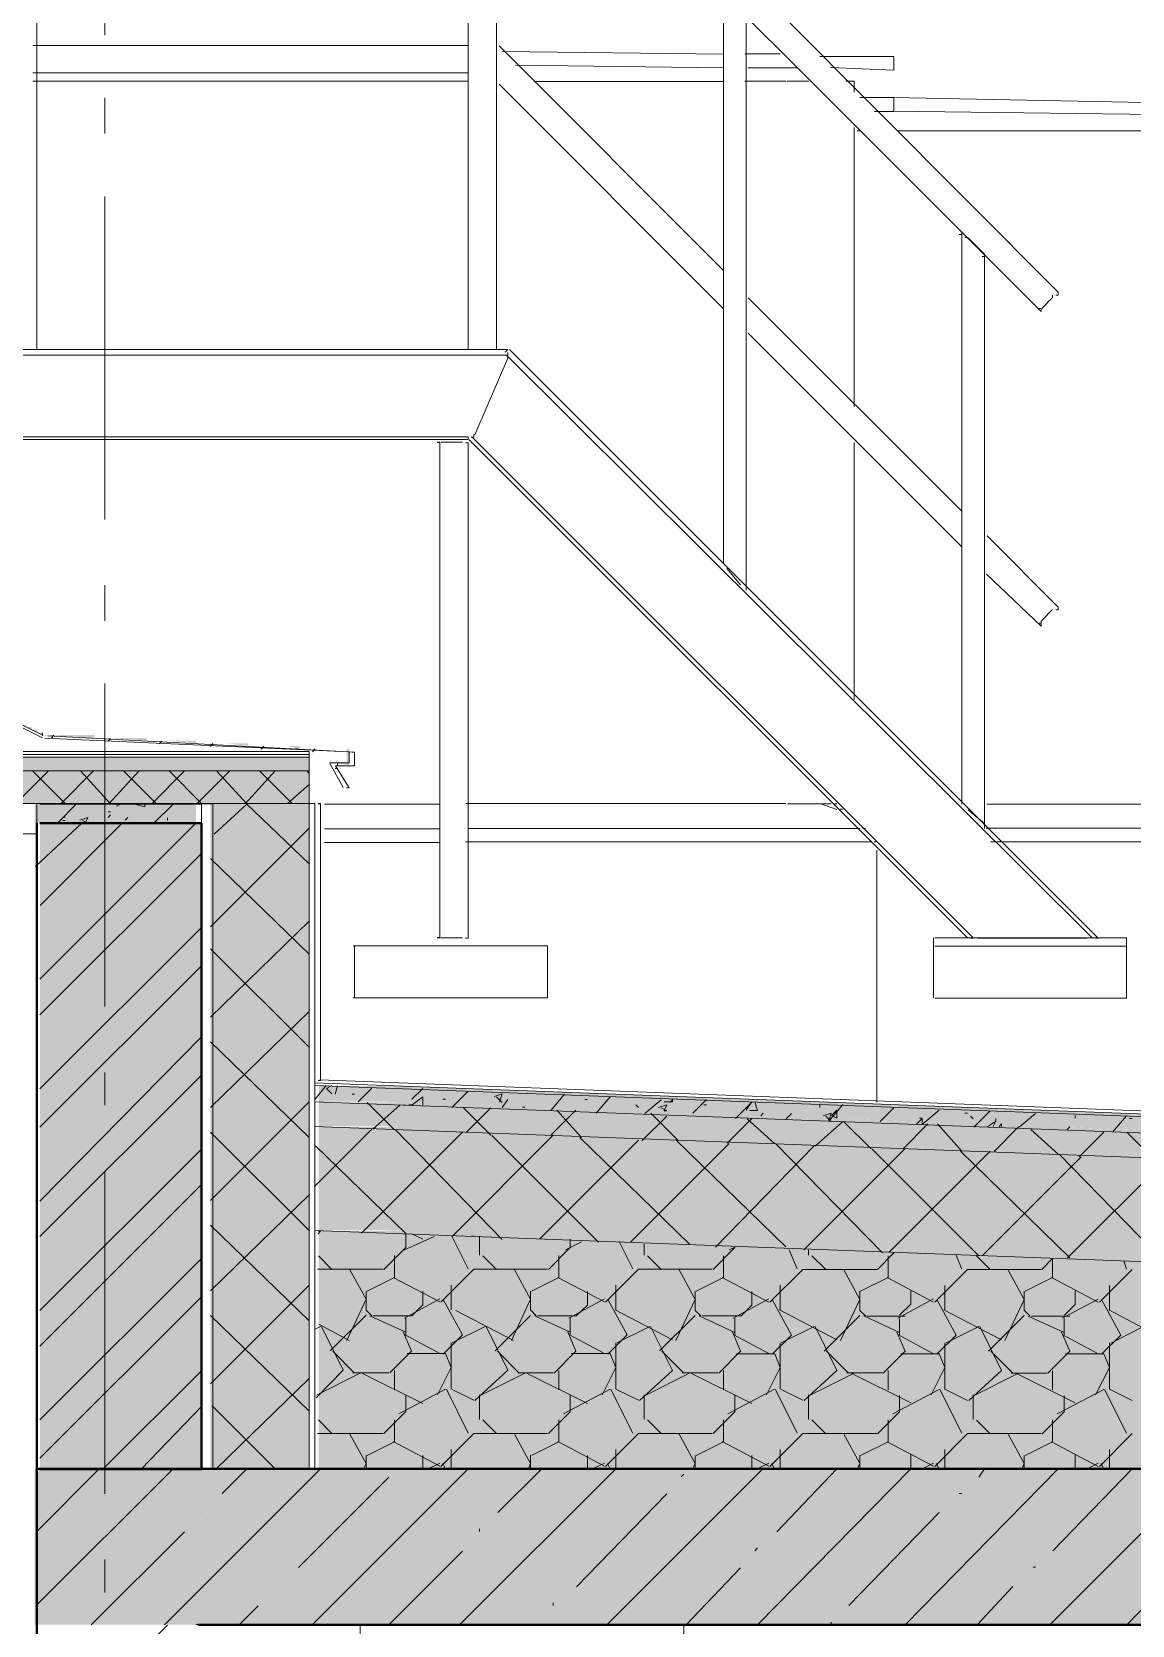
# Model space of a CAD drawing. Header units: millimetres. Extents: x -135211 to 49383, y -8033 to 228499.
# Drawn here: x -26356 to -24655, y 60933 to 63397 of the extents above; entities that cross this region are included whole.
import ezdxf

# ---------------------------------------------------------------- set-up
doc = ezdxf.new("R2010")
doc.units = ezdxf.units.MM
doc.layers.add('PDF _Геометрия', color=7, linetype='Continuous', true_color=0x1d1d1d)
doc.layers.add('PDF _Сплошная заливка', color=7, linetype='Continuous', true_color=0xffffff)

msp = doc.modelspace()

# ---------------------------------------------------------------- hatches: boundary and pattern name
at = {"layer": 'PDF _Сплошная заливка', "transparency": 33554559}
h = msp.add_hatch(color=256, dxfattribs=at)
h.paths.add_polyline_path([(-26242.2, 62305.4), (-26178.7, 62301.2), (-26178.7, 62305.4)])
h.paths.add_polyline_path([(-26805.2, 62292.7), (-26784, 62288.5), (-26784, 62292.7)])
h.paths.add_polyline_path([(-26724.8, 62297), (-26690.9, 62292.7), (-26690.9, 62297)])
h.paths.add_polyline_path([(-26860.2, 62258.9), (-26856, 62254.6), (-26856, 62258.9)])
h.paths.add_polyline_path([(-26648.6, 62301.2), (-26597.8, 62297), (-26597.8, 62301.2)])
h.paths.add_polyline_path([(-26877.1, 62233.5), (-26872.9, 62229.2), (-26872.9, 62233.5)])
h.paths.add_polyline_path([(-26568.1, 62305.4), (-26504.6, 62301.2), (-26504.6, 62305.4)])
h.paths.add_polyline_path([(-26868.7, 62237.7), (-26864.4, 62246.2), (-26868.7, 62246.2)])
h.paths.add_polyline_path([(-26872.9, 62237.7), (-26868.7, 62233.5), (-26868.7, 62237.7)])
h.paths.add_polyline_path([(-26487.7, 62309.7), (-26411.5, 62305.4), (-26411.5, 62309.7)])
h.paths.add_polyline_path([(-26864.4, 62250.4), (-26860.2, 62246.2), (-26860.2, 62250.4)])
h.paths.add_polyline_path([(-26411.5, 62313.9), (-26398.8, 62309.7), (-26398.8, 62313.9)])
h.paths.add_polyline_path([(-25869.7, 62288.5), (-25869.7, 62267.3), (-25895.1, 62267.3), (-25865.4, 62263.1), (-25865.4, 62288.5)])
h.paths.add_polyline_path([(-26398.8, 62318.1), (-26390.3, 62313.9), (-26390.3, 62318.1)])
h.paths.add_polyline_path([(-25962.8, 62292.7), (-25941.6, 62288.5), (-25941.6, 62292.7)])
h.paths.add_polyline_path([(-26390.3, 62322.4), (-26381.9, 62318.1), (-26381.9, 62322.4)])
h.paths.add_polyline_path([(-26055.9, 62297), (-26022.1, 62292.7), (-26022.1, 62297)])
h.paths.add_polyline_path([(-26851.8, 62267.3), (-26877.4, 62267.3), (-26877.4, 62264.1)])
h.paths.add_polyline_path([(-26149.1, 62301.2), (-26102.5, 62297), (-26102.5, 62301.2)])
h.paths.add_polyline_path([(-26364.9, 62322.4), (-26356.5, 62318.1), (-26356.5, 62322.4)])
h.paths.add_polyline_path([(-26339.5, 62309.7), (-26259.1, 62305.4), (-26259.1, 62309.7)])
h.paths.add_polyline_path([(-26348, 62313.9), (-26339.5, 62309.7), (-26339.5, 62313.9)])
h.paths.add_polyline_path([(-26356.5, 62318.1), (-26348, 62313.9), (-26348, 62318.1)])
h.paths.add_polyline_path([(-26364.9, 62322.4), (-26364.9, 62325.5), (-26377.6, 62325.5)])
h = msp.add_hatch(color=256, dxfattribs=at)
h.paths.add_polyline_path([(-26398.8, 62174.2), (-26398.8, 62202.7), (-26640.2, 62202.7), (-26640.2, 62174.2)])
h.paths.add_polyline_path([(-26102.5, 62174.2), (-26102.5, 62202.7), (-26352.2, 62202.7), (-26352.2, 62174.2)])
h = msp.add_hatch(color=256, dxfattribs=at)
h.paths.add_polyline_path([(-25691.9, 61763.6), (-25780.5, 61766.9), (-25912.9, 61766.9), (-25912.9, 61742.4), (-25806.2, 61742.4), (-25691.9, 61738.2), (-25581.8, 61734), (-25353.2, 61725.5), (-25243.2, 61721.3), (-25014.6, 61712.8), (-24904.5, 61708.6), (-24676, 61700.1), (-24565.9, 61695.9), (-24451.6, 61691.6), (-24341.5, 61687.4), (-24227.2, 61683.2), (-24117.2, 61679), (-24002.9, 61674.7), (-23892.8, 61670.5), (-23892.8, 61695.9), (-24002.9, 61700.1), (-24117.2, 61704.3), (-24227.2, 61708.6), (-24455.8, 61717), (-24565.9, 61721.3), (-24680.2, 61725.5), (-24790.2, 61729.7), (-25018.8, 61738.2), (-25128.9, 61742.4), (-25243.2, 61746.7), (-25353.2, 61750.9), (-25581.8, 61759.4)])
h.paths.add_polyline_path([(-263.8, 61742.4), (-263.8, 61766.9), (-569.8, 61766.9), (-763.3, 61763.6), (-1017.3, 61759.4), (-1267.1, 61755.1), (-1521.1, 61750.9), (-2020.6, 61742.4), (-2274.5, 61738.2), (-2524.3, 61734), (-2778.3, 61729.7), (-3028, 61725.5), (-3282, 61721.3), (-3781.5, 61712.8), (-4035.5, 61708.6), (-4285.3, 61704.3), (-4539.2, 61700.1), (-5038.7, 61691.6), (-5292.7, 61687.4), (-5542.5, 61683.2), (-5796.5, 61679), (-6046.2, 61674.7), (-6300.2, 61670.5), (-22601.7, 61666.3), (-22601.7, 61640.9), (-6300.2, 61645.1), (-6046.2, 61649.3), (-5796.5, 61653.6), (-5542.5, 61657.8), (-5292.7, 61662), (-5038.7, 61666.3), (-4539.2, 61674.7), (-4285.3, 61679), (-4035.5, 61683.2), (-3781.5, 61687.4), (-3282, 61695.9), (-3028, 61700.1), (-2778.3, 61704.3), (-2524.3, 61708.6), (-2274.5, 61712.8), (-2020.6, 61717), (-1521.1, 61725.5), (-1267.1, 61729.7), (-1017.3, 61734), (-763.3, 61738.2), (-513.6, 61742.4)])
h = msp.add_hatch(color=256, dxfattribs=at)
h.paths.add_polyline_path([(-25691.9, 61738.2), (-25779.1, 61741.4), (-25912.9, 61741.4), (-25912.9, 61704.3), (-25806.2, 61704.3), (-25691.9, 61700.1), (-25581.8, 61695.9), (-25353.2, 61687.4), (-25243.2, 61683.2), (-25014.6, 61674.7), (-24904.5, 61670.5), (-24676, 61662), (-24565.9, 61657.8), (-24451.6, 61653.6), (-24341.5, 61649.3), (-24227.2, 61645.1), (-24117.2, 61640.9), (-24002.9, 61636.6), (-23892.8, 61632.4), (-23892.8, 61670.5), (-24002.9, 61674.7), (-24117.2, 61679), (-24227.2, 61683.2), (-24455.8, 61691.6), (-24565.9, 61695.9), (-24680.2, 61700.1), (-24790.2, 61704.3), (-25018.8, 61712.8), (-25128.9, 61717), (-25243.2, 61721.3), (-25353.2, 61725.5), (-25581.8, 61734)])
h.paths.add_polyline_path([(-263.8, 61704.3), (-263.8, 61741.4), (-572.7, 61741.4), (-763.3, 61738.2), (-1017.3, 61734), (-1267.1, 61729.7), (-1521.1, 61725.5), (-2020.6, 61717), (-2274.5, 61712.8), (-2524.3, 61708.6), (-2778.3, 61704.3), (-3028, 61700.1), (-3282, 61695.9), (-3781.5, 61687.4), (-4035.5, 61683.2), (-4285.3, 61679), (-4539.2, 61674.7), (-5038.7, 61666.3), (-5292.7, 61662), (-5542.5, 61657.8), (-5796.5, 61653.6), (-6046.2, 61649.3), (-6300.2, 61645.1), (-22601.7, 61640.9), (-22601.7, 61602.8), (-6300.2, 61607), (-6046.2, 61611.2), (-5796.5, 61615.5), (-5542.5, 61619.7), (-5292.7, 61623.9), (-5038.7, 61628.2), (-4539.2, 61636.6), (-4285.3, 61640.9), (-4035.5, 61645.1), (-3781.5, 61649.3), (-3282, 61657.8), (-3028, 61662), (-2778.3, 61666.3), (-2524.3, 61670.5), (-2274.5, 61674.7), (-2020.6, 61679), (-1521.1, 61687.4), (-1267.1, 61691.6), (-1017.3, 61695.9), (-763.3, 61700.1), (-513.6, 61704.3)])
h = msp.add_hatch(color=256, dxfattribs=at)
h.paths.add_polyline_path([(-25691.9, 61700.1), (-25779.3, 61703.4), (-25912.9, 61703.4), (-25912.9, 61543.5), (-25806.2, 61543.5), (-25691.9, 61539.3), (-25581.8, 61535), (-25353.2, 61526.6), (-25243.2, 61522.3), (-25014.6, 61513.9), (-24904.5, 61509.6), (-24676, 61501.2), (-24565.9, 61496.9), (-24451.6, 61492.7), (-24341.5, 61488.5), (-24227.2, 61484.2), (-24117.2, 61480), (-24002.9, 61475.8), (-23892.8, 61471.5), (-23892.8, 61632.4), (-24002.9, 61636.6), (-24117.2, 61640.9), (-24227.2, 61645.1), (-24455.8, 61653.6), (-24565.9, 61657.8), (-24680.2, 61662), (-24790.2, 61666.3), (-25018.8, 61674.7), (-25128.9, 61679), (-25243.2, 61683.2), (-25353.2, 61687.4), (-25581.8, 61695.9)])
h.paths.add_polyline_path([(-263.8, 61543.5), (-263.8, 61703.4), (-572.3, 61703.4), (-763.3, 61700.1), (-1017.3, 61695.9), (-1267.1, 61691.6), (-1521.1, 61687.4), (-2020.6, 61679), (-2274.5, 61674.7), (-2524.3, 61670.5), (-2778.3, 61666.3), (-3028, 61662), (-3282, 61657.8), (-3781.5, 61649.3), (-4035.5, 61645.1), (-4285.3, 61640.9), (-4539.2, 61636.6), (-5038.7, 61628.2), (-5292.7, 61623.9), (-5542.5, 61619.7), (-5796.5, 61615.5), (-6046.2, 61611.2), (-6300.2, 61607), (-22601.7, 61602.8), (-22601.7, 61441.9), (-6300.2, 61446.1), (-6046.2, 61450.4), (-5796.5, 61454.6), (-5542.5, 61458.8), (-5292.7, 61463.1), (-5038.7, 61467.3), (-4539.2, 61475.8), (-4285.3, 61480), (-4035.5, 61484.2), (-3781.5, 61488.5), (-3282, 61496.9), (-3028, 61501.2), (-2778.3, 61505.4), (-2524.3, 61509.6), (-2274.5, 61513.9), (-2020.6, 61518.1), (-1521.1, 61526.6), (-1267.1, 61530.8), (-1017.3, 61535), (-763.3, 61539.3), (-513.6, 61543.5)])
h = msp.add_hatch(color=256, dxfattribs=at)
h.paths.add_polyline_path([(-25691.9, 61539.3), (-25779.5, 61542.5), (-25912.9, 61542.5), (-25912.9, 61175.2), (-23892.8, 61175.2), (-23892.8, 61471.5), (-24002.9, 61475.8), (-24117.2, 61480), (-24227.2, 61484.2), (-24455.8, 61492.7), (-24565.9, 61496.9), (-24680.2, 61501.2), (-24790.2, 61505.4), (-25018.8, 61513.9), (-25128.9, 61518.1), (-25243.2, 61522.3), (-25353.2, 61526.6), (-25581.8, 61535)])
h.paths.add_polyline_path([(-263.8, 61175.2), (-263.8, 61542.5), (-571.9, 61542.5), (-763.3, 61539.3), (-1017.3, 61535), (-1267.1, 61530.8), (-1521.1, 61526.6), (-2020.6, 61518.1), (-2274.5, 61513.9), (-2524.3, 61509.6), (-2778.3, 61505.4), (-3028, 61501.2), (-3282, 61496.9), (-3781.5, 61488.5), (-4035.5, 61484.2), (-4285.3, 61480), (-4539.2, 61475.8), (-5038.7, 61467.3), (-5292.7, 61463.1), (-5542.5, 61458.8), (-5796.5, 61454.6), (-6046.2, 61450.4), (-6300.2, 61446.1), (-22601.7, 61441.9), (-22601.7, 61175.2)])
h = msp.add_hatch(color=256, dxfattribs=at)
h.paths.add_polyline_path([(-89594.3, 60933.9), (-89594.3, 61174.9), (-103546, 61174.9), (-103546, 60933.9)])
h.paths.add_polyline_path([(146.8, 60933.9), (146.8, 61174.9), (-22999.7, 61174.9), (-22999.7, 60933.9)])
h.paths.add_polyline_path([(-23351, 60933.9), (-23351, 61174.9), (-26352.2, 61174.9), (-26352.2, 60933.9)])
h.paths.add_polyline_path([(-26398.8, 60933.9), (-26398.8, 61174.9), (-44097.3, 61174.9), (-44097.3, 60933.9)])
h.paths.add_polyline_path([(-45350.3, 60933.9), (-45350.3, 61174.9), (-51128.4, 61174.9), (-51128.4, 60933.9)])
h.paths.add_polyline_path([(-77398.8, 60933.9), (-77398.8, 61174.9), (-79396.8, 61174.9), (-79396.8, 60933.9)])
h.paths.add_polyline_path([(-82897.6, 60933.9), (-82897.6, 61174.9), (-86097.8, 61174.9), (-86097.8, 60933.9)])

# ---------------------------------------------------------------- linework, layer by layer
at = {"layer": 'PDF _Геометрия', "color": 7, "lineweight": 9}
for points in [[(-26243.3, 63392.5), (-26243.3, 63896.3)], [(-24773.3, 62990.2), (-24769.3, 62990.2), (-24769.3, 62994.5), (-25616.2, 63845.3)], [(-26348.6, 62905.6), (-26348.6, 63803.1), (-26352.5, 63803.1)], [(-25681.8, 63803.8), (-25681.8, 62906.4)], [(-25637.9, 62906.1), (-25637.9, 63803.6), (-25641.9, 63803.6)], [(-25633.6, 63803.1), (-24795.6, 62964.9), (-24795.6, 62969.2)], [(-25287, 63456), (-25287, 62575.5)], [(-25251.9, 62533.6), (-25251.9, 63418.3), (-25255.8, 63422.5)], [(-26354.7, 63333.9), (-25681.8, 63333.9), (-25681.8, 63338.1), (-25681.8, 63342.3), (-25681.8, 63367.7), (-25681.8, 63372), (-25681.8, 63376.2), (-26354.7, 63376.2)], [(-26348.6, 63333.2), (-26348.6, 63337.4), (-26348.6, 63341.6), (-26348.6, 63367), (-26348.6, 63371.2), (-26348.6, 63375.5)], [(-26348.6, 63375.5), (-26348.6, 63375.5)], [(-26348.6, 63371.2), (-26348.6, 63371.2)], [(-26348.6, 63371.2), (-26348.6, 63371.2)], [(-26348.6, 63367), (-26348.6, 63367)], [(-25681.8, 63376.2), (-25681.8, 63376.2)], [(-25681.8, 63372), (-25681.8, 63372)], [(-25681.8, 63372), (-25681.8, 63372)], [(-25681.8, 63367.7), (-25681.8, 63367.7)], [(-25637.9, 63376), (-25637.9, 63371.8), (-25637.9, 63367.6), (-25637.9, 63363.4), (-25637.9, 63329.5), (-25637.9, 63325.2), (-25637.9, 63321), (-25637.9, 63316.8)], [(-25637.9, 63376), (-25637.9, 63376)], [(-25637.9, 63371.8), (-25637.9, 63371.8)], [(-25637.9, 63371.8), (-25637.9, 63371.8)], [(-25637.9, 63363.4), (-25637.9, 63363.4)], [(-25633.9, 63316.3), (-25287, 62969.2), (-25287, 62973.4), (-25287, 62977.6), (-25287, 62981.9), (-25287, 63015.8), (-25287, 63020), (-25287, 63024.2), (-25287, 63028.4), (-25633.9, 63375.6)], [(-25629.9, 63367.2), (-25287, 63362.9)], [(-25254.2, 63363.5), (-25199.2, 63363.5)], [(-25137.9, 63359), (-25023.7, 63359), (-25023.7, 63337.9), (-25121.3, 63342.1)], [(-26348.6, 63341.6), (-26348.6, 63341.6)], [(-26348.6, 63337.4), (-26348.6, 63337.4)], [(-25681.8, 63342.3), (-25681.8, 63342.3)], [(-25681.8, 63338.1), (-25681.8, 63338.1)], [(-25287, 63341.7), (-25608.7, 63346)], [(-25172.9, 63341.7), (-25249.1, 63341.7)], [(-25681.8, 63321.2), (-26354.7, 63321.2)], [(-26348.6, 63333.2), (-26348.6, 63333.2)], [(-26348.6, 63333.2), (-26348.6, 63333.2)], [(-25681.8, 63333.9), (-25681.8, 63333.9)], [(-25681.8, 63333.9), (-25681.8, 63333.9)], [(-25637.9, 63325.2), (-25637.9, 63325.2)], [(-25637.9, 63321), (-25637.9, 63321)], [(-25637.9, 63316.8), (-25637.9, 63316.8)], [(-25637.9, 63316.8), (-25637.9, 63316.8)], [(-25287, 63320.5), (-25578.9, 63320.5)], [(-25190.4, 63321.1), (-25254.1, 63321.1)], [(-25189.2, 63321), (-25155.3, 63321)], [(-25097.8, 63321.2), (-25085.2, 63321.2), (-25085.2, 63304.3)], [(-26243.3, 63240.1), (-26243.3, 63295.1)], [(-25076.2, 63295.8), (-25067.6, 63295.8)], [(-25074.8, 63295.6), (-25023.7, 63295.6), (-25023.7, 63274.4), (-25053.6, 63274.4)], [(-25026.1, 63295.9), (-24374.5, 63283.1), (-24374.5, 63266.3), (-25026.1, 63274.7)], [(-25023.7, 63295.6), (-25023.7, 63274.4)], [(-25085.2, 63249.2), (-25085.2, 62817.5), (-25085.2, 63245)], [(-25076.4, 63244.5), (-25080.4, 63244.5)], [(-24532.4, 63244.2), (-25019.1, 63244.2)], [(-26243.3, 62643.2), (-26243.3, 63142.7)], [(-24918.4, 63079.7), (-24918.4, 63084), (-24922.4, 63084)], [(-24918.4, 63083.5), (-24918.4, 63087.7), (-24918.4, 62202.9)], [(-24918.4, 63087.7), (-24918.4, 63087.7)], [(-24918.4, 63087.7), (-24918.4, 63087.7)], [(-24918.4, 63084), (-24918.4, 63084)], [(-24909.7, 63079.2), (-24913.7, 63079.2)], [(-24883.4, 63049.5), (-24883.4, 63053.7), (-24908.6, 63079)], [(-24883.4, 62165.2), (-24883.4, 63045.8), (-24883.4, 63049.9), (-24887.3, 63049.9)], [(-24883.4, 63053.7), (-24883.4, 63053.7)], [(-24883.4, 63049.9), (-24883.4, 63049.9)], [(-24883.4, 63049.9), (-24883.4, 63049.9)], [(-24883.4, 63045.8), (-24883.4, 63045.8)], [(-25287, 63028.4), (-25287, 63028.4)], [(-25287, 63024.2), (-25287, 63024.2)], [(-25287, 63024.2), (-25287, 63024.2)], [(-25287, 63020), (-25287, 63020)], [(-24778.1, 62990.7), (-24778.1, 62986.5), (-24794.7, 62969.6), (-24778.1, 62986.5)], [(-24769.3, 62994.5), (-24769.3, 62994.5)], [(-24769.3, 62994.5), (-24769.3, 62994.5)], [(-24769.3, 62990.2), (-24769.3, 62990.2)], [(-25287, 62977.6), (-25287, 62977.6)], [(-25287, 62973.4), (-25287, 62973.4)], [(-25287, 62973.4), (-25287, 62973.4)], [(-25287, 62969.2), (-25287, 62969.2)], [(-25251.9, 62986.5), (-25251.9, 62982.3), (-25251.9, 62978), (-25251.9, 62944.2), (-25251.9, 62939.9), (-25251.9, 62935.7), (-25251.9, 62931.5)], [(-25251.9, 62986.5), (-25251.9, 62986.5)], [(-25251.9, 62986.5), (-25251.9, 62986.5)], [(-25251.9, 62986.5), (-25251.9, 62986.5)], [(-25251.9, 62982.3), (-25251.9, 62982.3)], [(-25251.9, 62978), (-25251.9, 62978)], [(-25248.6, 62931.1), (-24918.4, 62600.9), (-24918.4, 62605.1), (-24918.4, 62609.3), (-24918.4, 62613.6), (-24918.4, 62647.4), (-24918.4, 62651.7), (-24918.4, 62655.9), (-25248.6, 62986.1)], [(-24795.6, 62969.6), (-24799.6, 62969.6)], [(-24795.6, 62969.6), (-24795.6, 62969.6)], [(-24795.6, 62969.2), (-24795.6, 62969.2)], [(-24795.6, 62964.9), (-24795.6, 62964.9)], [(-24795.6, 62964.9), (-24795.6, 62964.9)], [(-25251.9, 62935.7), (-25251.9, 62935.7)], [(-25251.9, 62931.5), (-25251.9, 62931.5)], [(-25251.9, 62931.5), (-25251.9, 62931.5)], [(-25251.9, 62931.5), (-25251.9, 62931.5)], [(-25620.4, 62906), (-27123.3, 62906)], [(-27114.7, 62897.1), (-25620.4, 62897.1), (-25620.4, 62901.3), (-25620.4, 62897.1), (-25620.4, 62892.8), (-25671.2, 62774.3), (-25620.4, 62892.8), (-25620.4, 62897.1)], [(-25646.7, 62906.2), (-25671.8, 62906.2)], [(-25622.5, 62897.3), (-24716.6, 61995.7)], [(-25620.4, 62906), (-25620.4, 62906)], [(-25620.4, 62901.3), (-25620.4, 62901.3)], [(-25620.4, 62901.3), (-25620.4, 62901.3)], [(-25620.4, 62901.3), (-25620.4, 62901.3)], [(-25620.4, 62901.3), (-25620.4, 62901.3)], [(-25620.4, 62897.1), (-25620.4, 62897.1)], [(-25620.4, 62897.1), (-25620.4, 62897.1)], [(-25620.4, 62897.1), (-25620.4, 62897.1)], [(-25620.4, 62897.1), (-25620.4, 62897.1)], [(-25620.4, 62897.1), (-25620.4, 62897.1)], [(-25620.4, 62897.1), (-25620.4, 62897.1)], [(-25620.4, 62897.1), (-25620.4, 62897.1)], [(-25620.4, 62897.1), (-25620.4, 62897.1)], [(-25620.4, 62897.1), (-25620.4, 62897.1)], [(-25620.4, 62897.1), (-25620.4, 62897.1)], [(-25620.4, 62897.1), (-25620.4, 62897.1)], [(-25620.4, 62897.1), (-25620.4, 62897.1)], [(-25620.4, 62897.1), (-25620.4, 62897.1)], [(-25620.4, 62897.1), (-25620.4, 62897.1)], [(-25620.4, 62897.1), (-25620.4, 62897.1)], [(-25620.4, 62897.1), (-25620.4, 62897.1)], [(-24711.9, 61995.7), (-24707.9, 61995.7), (-25617.8, 62905.8)], [(-27065.8, 62770.9), (-25681.8, 62770.9), (-25681.8, 62766.6), (-25681.8, 62770.9)], [(-25681.8, 62770.9), (-25681.8, 62770.9)], [(-25681.8, 62770.9), (-25681.8, 62770.9)], [(-25681.8, 62770.9), (-25681.8, 62770.9)], [(-25681.8, 62770.9), (-25681.8, 62770.9)], [(-25681.8, 62770.9), (-25681.8, 62770.9)], [(-25681.8, 62770.9), (-25681.8, 62770.9)], [(-25681.8, 62770.9), (-25681.8, 62770.9)], [(-25681.8, 62770.9), (-25681.8, 62770.9)], [(-24900.9, 61996), (-25675.7, 62770.6)], [(-25673, 62774.5), (-25673, 62774.5)], [(-25673, 62774.5), (-25673, 62774.5)], [(-25673, 62770.3), (-25673, 62770.3)], [(-25673, 62770.3), (-25673, 62770.3)], [(-25673, 62770.3), (-25673, 62770.3)], [(-25673, 62770.3), (-25673, 62770.3)], [(-25673, 62770.3), (-25673, 62770.3)], [(-25673, 62770.3), (-25673, 62770.3)], [(-27065.8, 62766.6), (-25681.8, 62766.6)], [(-25729.6, 62762.6), (-25725.7, 62762.6)], [(-25729.6, 62762), (-25725.7, 62762)], [(-25725.7, 62762), (-25725.7, 62762)], [(-25725.7, 62761.6), (-25725.7, 61995.3)], [(-25725.7, 62761.6), (-25725.7, 62761.6)], [(-25725.7, 62761.6), (-25725.7, 62761.6)], [(-25725.7, 62761.6), (-25725.7, 62761.6)], [(-25690.6, 62762.5), (-25690.6, 62762.5)], [(-25685.7, 61995.7), (-25681.8, 61995.7), (-25681.8, 62761.9), (-25685.7, 62761.9)], [(-25681.8, 62766.6), (-25681.8, 62766.6)], [(-25681.8, 62766.6), (-25681.8, 62766.6)], [(-25681.8, 62766.6), (-25681.8, 62766.6)], [(-25681.8, 62766.6), (-25681.8, 62766.6)], [(-25681.8, 62766.6), (-25681.8, 62766.6)], [(-25681.8, 62766.6), (-25681.8, 62766.6)], [(-25681.8, 62761.9), (-25681.8, 62761.9)], [(-25681.8, 62761.9), (-25681.8, 62761.9)], [(-25681.8, 62761.9), (-25681.8, 62761.9)], [(-25681.8, 62761.9), (-25681.8, 62761.9)], [(-25680.4, 62766.4), (-24909.7, 61996)], [(-24918.4, 62655.9), (-24918.4, 62655.9)], [(-24918.4, 62655.9), (-24918.4, 62655.9)], [(-24918.4, 62655.9), (-24918.4, 62655.9)], [(-24918.4, 62651.7), (-24918.4, 62651.7)], [(-24918.4, 62647.4), (-24918.4, 62647.4)], [(-24918.4, 62605.1), (-24918.4, 62605.1)], [(-24918.4, 62605.1), (-24918.4, 62605.1)], [(-24918.4, 62600.9), (-24918.4, 62600.9)], [(-24918.4, 62600.9), (-24918.4, 62600.9)], [(-24883.4, 62618.2), (-24883.4, 62613.9), (-24883.4, 62609.7), (-24883.4, 62605.5), (-24883.4, 62571.6), (-24883.4, 62567.3), (-24883.4, 62563.1), (-24883.4, 62558.9)], [(-24883.4, 62618.2), (-24883.4, 62618.2)], [(-24883.4, 62618.2), (-24883.4, 62618.2)], [(-24883.4, 62613.9), (-24883.4, 62613.9)], [(-24883.4, 62609.7), (-24883.4, 62609.7)], [(-24773.3, 62503.4), (-24769.3, 62503.4), (-24769.3, 62507.6), (-24879.1, 62617.7)], [(-24883.4, 62571.6), (-24883.4, 62571.6)], [(-25281.8, 62567.4), (-25260.6, 62542)], [(-24883.4, 62563.1), (-24883.4, 62563.1)], [(-24883.4, 62563.1), (-24883.4, 62563.1)], [(-24883.4, 62563.1), (-24883.4, 62563.1)], [(-24880.1, 62558.5), (-24795.6, 62478.1), (-24795.6, 62482.3)], [(-26243.3, 62486.6), (-26243.3, 62541.6)], [(-24778.1, 62503.9), (-24778.1, 62503.9)], [(-24769.3, 62507.6), (-24769.3, 62507.6)], [(-24769.3, 62507.6), (-24769.3, 62507.6)], [(-24769.3, 62503.4), (-24769.3, 62503.4)], [(-24795.6, 62487.1), (-24795.6, 62482.8), (-24799.6, 62482.8)], [(-24795.6, 62482.3), (-24795.6, 62482.3)], [(-24795.6, 62478.1), (-24795.6, 62478.1)], [(-24795.6, 62478.1), (-24795.6, 62478.1)], [(-26243.3, 61889.7), (-26243.3, 62389.2)], [(-26820.6, 62203.7), (-25927.5, 62203.7), (-25927.5, 62254.4), (-25927.5, 62275.6), (-25927.5, 62279.8), (-25927.5, 62284.1), (-26820.6, 62284.1)], [(-25927.5, 62279.8), (-26820.6, 62279.8)], [(-25927.5, 62275.6), (-26820.6, 62275.6)], [(-25927.5, 62254.4), (-26820.6, 62254.4)], [(-26348.6, 62203.4), (-26348.6, 62173.8)], [(-26343.9, 62173.2), (-26094.2, 62173.2), (-26094.2, 62202.7), (-26094.2, 61174.1)], [(-26094.2, 62202.7), (-26343.9, 62202.7)], [(-26097.7, 61174.6), (-26076.6, 61174.6), (-26076.6, 62203.2), (-26097.7, 62203.2)], [(-26080.2, 61175), (-25927.5, 61175), (-25927.5, 62203.7), (-26080.2, 62203.7)], [(-25927.2, 61174.9), (-25918.7, 61174.9), (-25918.7, 61543.2), (-25918.7, 61704.1), (-25918.7, 61742.2), (-25918.7, 61767.6), (-25918.7, 61771.8), (-25918.7, 61776.1), (-25918.7, 62203.6), (-25927.2, 62203.6)], [(-25909.9, 62144.3), (-25909.9, 61776), (-25909.9, 62203.6), (-25913.9, 62203.6)], [(-25913.9, 61775.5), (-25909.9, 61775.5), (-25909.9, 62203.1), (-25913.9, 62203.1)], [(-25903.7, 62202.7), (-25725.7, 62202.7)], [(-25685.5, 62203.6), (-25190.4, 62203.6)], [(-25120.3, 62203.3), (-25187.9, 62203.3)], [(-25136.7, 62203.2), (-25111.5, 62194.8)], [(-25111.5, 62203.2), (-25115.5, 62203.2)], [(-24927.2, 62203.5), (-24927.2, 62203.5)], [(-24343.4, 62144.3), (-24339.4, 62144.3), (-24339.4, 62165.5), (-24491.6, 62203.6), (-24339.4, 62165.5), (-24881, 62165.5)], [(-24879.7, 62202.8), (-24532.4, 62202.8)], [(-25106.7, 62195.3), (-25102.7, 62195.3)], [(-24908.6, 62194.3), (-24883.4, 62173.1)], [(-26395.2, 62156.8), (-26348.6, 62156.8)], [(-25903.7, 62164.6), (-25725.7, 62164.6)], [(-25682, 62165), (-25076.4, 62165)], [(-25071.6, 62165), (-25067.6, 62165)], [(-24339.4, 62165.5), (-24339.4, 62144.3), (-24864.3, 62144.3)], [(-25903.7, 62143.5), (-25725.7, 62143.5)], [(-25685.2, 62144.3), (-25058.8, 62144.3)], [(-25054, 62144.3), (-25050.1, 62144.3)], [(-24874.4, 62144.5), (-24865.8, 62144.5)], [(-25859.4, 61983.5), (-25559, 61983.5), (-25559, 61903.1), (-25859.4, 61903.1)], [(-25857.3, 61983.2), (-25857.3, 61902.8)], [(-25725.7, 61996.4), (-25729.6, 61996.4)], [(-25725.7, 61995.9), (-25729.6, 61995.9)], [(-25725.7, 61995.9), (-25725.7, 61995.9)], [(-25725.7, 61995.3), (-25725.7, 61995.3)], [(-25725.7, 61995.3), (-25725.7, 61995.3)], [(-25725.7, 61995.3), (-25725.7, 61995.3)], [(-25690.6, 61996.2), (-25690.6, 61996.2)], [(-25681.8, 61995.7), (-25681.8, 61995.7)], [(-25681.8, 61995.7), (-25681.8, 61995.7)], [(-25681.8, 61995.7), (-25681.8, 61995.7)], [(-25681.8, 61995.7), (-25681.8, 61995.7)], [(-24962.3, 61996.2), (-24962.3, 61983.5), (-24962.3, 61903.1)], [(-24960.3, 61996), (-24664, 61996), (-24664, 61983.3), (-24960.3, 61983.3), (-24664, 61983.3), (-24664, 61902.9), (-24960.3, 61902.9)], [(-24904.9, 61995.4), (-24900.9, 61995.4)], [(-24894.5, 61995.7), (-24725.4, 61995.7)], [(-26243.3, 61737.2), (-26243.3, 61788)], [(-25919.3, 61175.1), (-23891.9, 61175.1), (-23891.9, 61467.2), (-23891.9, 61628), (-23891.9, 61666.1), (-23891.9, 61691.5), (-23891.9, 61695.7), (-23891.9, 61700), (-25911.2, 61776.2)], [(-26243.3, 61136.1), (-26243.3, 61635.6)], [(-26243.3, 60983.7), (-26243.3, 61034.5)], [(-26348.6, 60933.4), (-26348.6, 45156.2)], [(-26102.7, 60934), (-25848.5, 60934), (-25848.5, 57056.5)], [(-25399.3, 60933.8), (-25348.4, 60933.8), (-25348.4, 57056.3)], [(-23865.6, 60933.7), (-25258.2, 60933.7)]]:
    msp.add_lwpolyline(points, dxfattribs=at)
for points in [[(-25620.4, 62906), (-27123.3, 62906)], [(-25620.4, 62906), (-25624.3, 62901.8)], [(-25673, 62774.5), (-25673, 62770.3), (-25677, 62770.3), (-25673, 62770.3)], [(-25690.6, 62762.5), (-25724.2, 62762.5)], [(-25085.2, 62364.5), (-25085.2, 62762.4)], [(-24794.7, 62487), (-24778.1, 62503.9)], [(-26348.6, 62173.8), (-26348.6, 62203.4)], [(-25050.1, 61742.1), (-25050.1, 62131.6)], [(-25724.2, 61996.2), (-25690.6, 61996.2)]]:
    msp.add_lwpolyline(points, close=True, dxfattribs=at)
at = {"layer": 'PDF _Геометрия', "color": 7, "lineweight": 20}
for points in [[(-26339.8, 62309.7), (-26373.9, 62326.6)], [(-26373.9, 62322.4), (-26339.8, 62305.5)], [(-26336.2, 62305), (-25866, 62283.8), (-25866, 62266.9), (-25895.7, 62266.9)], [(-25886.9, 62262.1), (-25857.3, 62262.1), (-25857.3, 62283.2), (-26331.5, 62308.6)], [(-25895.9, 62266.9), (-25874.8, 62228.8)], [(-25870, 62228.2), (-25866, 62228.2), (-25887.1, 62262.1)], [(-23891.9, 61695.7), (-25919.3, 61771.9)], [(-23891.9, 61691.5), (-25919.3, 61767.7)], [(-25918.7, 61776.1), (-25918.7, 61771.8), (-25918.7, 61767.6), (-25918.7, 61742.2), (-25918.7, 61704.1), (-25918.7, 61543.2), (-25918.7, 61174.9)], [(-25909.9, 61775.5), (-25913.9, 61775.5)], [(-23891.9, 61666.1), (-25919.3, 61742.4)], [(-23891.9, 61628), (-25919.3, 61704.3)], [(-23891.9, 61467.2), (-25919.3, 61543.4)]]:
    msp.add_lwpolyline(points, dxfattribs=at)
at = {"layer": 'PDF _Геометрия', "lineweight": 9}
for points in [[(-26339.8, 62308.6), (-26339.8, 62312.9)], [(-26326.2, 62305.4), (-26322.3, 62309.6)], [(-26296, 62305.3), (-26296, 62305.3)], [(-26269.6, 62305.2), (-26269.6, 62305.2)], [(-26238.5, 62300.2), (-26234.6, 62304.4)], [(-26217, 62301.3), (-26217, 62301.3)], [(-26190.7, 62301.1), (-26190.7, 62301.1)], [(-26159.5, 62296.2), (-26155.6, 62300.4)], [(-26129.3, 62296.1), (-26129.3, 62296.1)], [(-26102.9, 62295.9), (-26102.9, 62295.9)], [(-26080.6, 62292.2), (-26076.6, 62296.4)], [(-26050.3, 62292), (-26050.3, 62292)], [(-26024, 62291.9), (-26024, 62291.9)], [(-26001.6, 62288.1), (-25997.7, 62292.3)], [(-25971.3, 62288), (-25971.3, 62288)], [(-25949, 62288.4), (-25945, 62288.4)], [(-25922.6, 62284), (-25918.7, 62288.3)], [(-25892.4, 62284), (-25892.4, 62284)], [(-25861.2, 62283.2), (-25857.3, 62283.2)], [(-26381.6, 62203.3), (-26331.1, 62254.1)], [(-26304.7, 62203.7), (-26355.2, 62254.5)], [(-26311.4, 62203.5), (-26260.9, 62254.4)], [(-26234.6, 62203.4), (-26281.1, 62254.2)], [(-26237.3, 62203.2), (-26190.7, 62254)], [(-26164.4, 62203.6), (-26214.9, 62254.4)], [(-26171.1, 62203.5), (-26120.5, 62254.2)], [(-26094.2, 62203.9), (-26144.8, 62254.7)], [(-26100.9, 62203.6), (-26050.3, 62254.5)], [(-26024, 62203.5), (-26070.7, 62254.4)], [(-26026.8, 62203.4), (-25980.1, 62254.2)], [(-25953.8, 62203.8), (-26004.5, 62254.6)], [(-25927.5, 62250.2), (-25931.4, 62254.4)], [(-25887.5, 62257.9), (-25883.6, 62257.9)], [(-25883.6, 62262.7), (-25883.6, 62267)], [(-25961, 62203.7), (-25927.5, 62233.3)], [(-25874.8, 62241), (-25874.8, 62241)], [(-26316.7, 62173.5), (-26287.2, 62203.1)], [(-26225.5, 62199.7), (-26217, 62203.9)], [(-26203.4, 62203.8), (-26199.5, 62203.8)], [(-26199, 62203.2), (-26181.9, 62198.9), (-26181.9, 62203.2)], [(-26167.6, 62173.3), (-26138, 62203)], [(-26074.6, 62156.4), (-26024, 62203)], [(-25927.5, 62110.6), (-26024.9, 62203.7)], [(-26308.7, 62182.6), (-26304.7, 62182.6)], [(-26308.7, 62177.8), (-26304.7, 62177.8)], [(-26282.1, 62178.1), (-26269.6, 62182.4), (-26273.6, 62173.9)], [(-26278.2, 62177.6), (-26269.6, 62173.4)], [(-26238.5, 62190.7), (-26234.6, 62190.7)], [(-26238.5, 62182.2), (-26234.6, 62186.4)], [(-26212.2, 62177.9), (-26208.2, 62182.1)], [(-26146.8, 62181.8), (-26146.8, 62177.6)], [(-26120.5, 62190.8), (-26120.5, 62190.8)], [(-26350.6, 62106.3), (-26278.4, 62174)], [(-26344.1, 61931.9), (-26102.9, 62173.2)], [(-26343.7, 62046.1), (-26217, 62173.1)], [(-26220.9, 62174.3), (-26217, 62174.3)], [(-26080.2, 62013.1), (-25927.5, 62165.6)], [(-26343.9, 61876.8), (-26094.2, 62126.6)], [(-25927.5, 61970.8), (-26080.2, 62119)], [(-26343.9, 61762.5), (-26094.2, 62012.3)], [(-26080.2, 61873.5), (-25927.5, 62021.6)], [(-25927.5, 61826.9), (-26080.2, 61979.3)], [(-26343.9, 61703.3), (-26094.2, 61953)], [(-26080.2, 61733.8), (-25927.5, 61881.9)], [(-26343.9, 61588.9), (-26094.2, 61843)], [(-25927.5, 61687.2), (-26080.2, 61835.4)], [(-26343.9, 61533.9), (-26094.2, 61783.7)], [(-25918.3, 61746.4), (-25901.1, 61767.5)], [(-25892.4, 61754.8), (-25900.9, 61763.2), (-25892.4, 61767.5)], [(-25887.5, 61754.2), (-25883.6, 61766.9)], [(-25852, 61742.3), (-25830.9, 61763.6)], [(-25769.1, 61746.3), (-25752, 61763.1)], [(-25706.9, 61733.7), (-25681.8, 61759.1)], [(-26080.2, 61589.9), (-25927.5, 61742.2)], [(-25861.2, 61754.1), (-25857.3, 61754.1)], [(-25795.9, 61699.3), (-25838, 61741.6)], [(-25829.3, 61699.9), (-25787.1, 61737.9)], [(-25795.9, 61745.8), (-25795.9, 61745.8)], [(-25782.3, 61737.3), (-25778.3, 61737.3)], [(-25773.5, 61737.8), (-25769.5, 61737.8)], [(-25769.1, 61737.2), (-25752, 61749.9), (-25752, 61737.2)], [(-25720.8, 61746.7), (-25716.9, 61746.7)], [(-25646.7, 61690.7), (-25688.9, 61733)], [(-25685, 61694.9), (-25646.7, 61733)], [(-25641.7, 61750.4), (-25629.1, 61754.7), (-25633.1, 61742)], [(-25637.7, 61749.9), (-25629.1, 61741.4)], [(-25629, 61733.5), (-25620.4, 61746.2)], [(-25598, 61733.9), (-25594, 61733.9)], [(-25553.8, 61728.9), (-25532.6, 61754.2)], [(-25501.5, 61746.2), (-25497.5, 61746.2)], [(-25483.6, 61724.8), (-25462.4, 61750.3)], [(-25422.5, 61737.9), (-25418.6, 61733.7)], [(-25408.6, 61724.5), (-25383.5, 61745.7)], [(-25387.3, 61733.4), (-25374.7, 61737.7), (-25378.7, 61729.2)], [(-25383.3, 61732.9), (-25374.7, 61728.7), (-25378.7, 61728.7)], [(-25378.5, 61742.5), (-25365.9, 61742.5), (-25365.9, 61746.7)], [(-25369.9, 61741.3), (-25365.9, 61745.6)], [(-25334.5, 61724.7), (-25313.3, 61745.9)], [(-25317.2, 61738), (-25313.3, 61738)], [(-25268.3, 61716.5), (-25243.1, 61741.9)], [(-25251.7, 61729.7), (-25243.1, 61742.5)], [(-25246.9, 61729.1), (-25234.3, 61729.1), (-25238.3, 61741.8)], [(-25172.9, 61737.9), (-25172.9, 61737.9)], [(-25137.8, 61733.5), (-25137.8, 61737.7)], [(-25123.9, 61712.7), (-25102.7, 61738.1)], [(-25045, 61711.8), (-25023.7, 61733)], [(-25553.4, 61691.2), (-25515.1, 61729.3)], [(-25506.3, 61687), (-25544.6, 61729.3)], [(-25413.1, 61682.1), (-25374.7, 61720.2)], [(-25357.1, 61682.6), (-25399.5, 61724.9)], [(-25281.5, 61678.3), (-25243.1, 61716.5)], [(-25208, 61678.2), (-25250.4, 61716.3)], [(-25229.5, 61720.7), (-25225.5, 61724.8)], [(-25190.3, 61716.2), (-25181.7, 61724.6)], [(-25145.2, 61674), (-25102.7, 61712.2)], [(-25132.9, 61720.7), (-25120.3, 61724.9), (-25124.2, 61712.2)], [(-25128.9, 61720.1), (-25120.3, 61711.6)], [(-25058.8, 61669.6), (-25101.3, 61711.9)], [(-25023.7, 61712.3), (-25023.7, 61712.3)], [(-25008.9, 61670.3), (-24971.1, 61708.4)], [(-24988.5, 61707.9), (-24979.9, 61716.4), (-24979.9, 61707.9)], [(-24983.8, 61716.9), (-24979.9, 61716.9)], [(-24978.8, 61708.3), (-24953.5, 61729.5)], [(-24918.4, 61665.9), (-24956.3, 61708.2)], [(-24913.7, 61725.1), (-24909.7, 61725.1)], [(-24904.9, 61720.2), (-24900.9, 61716)], [(-24899.8, 61703.2), (-24874.6, 61728.6)], [(-24878.4, 61704.3), (-24865.8, 61712.7), (-24869.8, 61704.3)], [(-24865.8, 61712.2), (-24865.8, 61716.4)], [(-24861, 61704.2), (-24857, 61708.5), (-24857, 61704.2)], [(-24829.7, 61703.4), (-24804.4, 61724.6)], [(-24743, 61716.9), (-24743, 61721.2)], [(-24685.3, 61695.4), (-24664, 61720.8)], [(-24659.2, 61716.5), (-24655.2, 61716.5)], [(-25927.5, 61543.3), (-26080.2, 61695.7)], [(-25919.9, 61611.1), (-25830.9, 61700.1)], [(-25846.9, 61539.1), (-25690.6, 61695.7)], [(-25629.1, 61529.7), (-25794.1, 61699.1)], [(-25706.7, 61534.2), (-25550.2, 61690.8)], [(-25480, 61525.4), (-25645.2, 61690.5)], [(-25339.6, 61522.2), (-25509, 61687.3)], [(-24874.6, 61703.8), (-24874.6, 61703.8)], [(-24868.6, 61665.4), (-24830.7, 61703.5)], [(-24769.3, 61661.5), (-24811.9, 61699.6)], [(-24755.7, 61699.5), (-24751.7, 61703.7)], [(-24737, 61657.5), (-24699.1, 61695.6)], [(-24620.1, 61652.9), (-24662.8, 61695.2)], [(-26343.9, 61419.6), (-26094.2, 61669.3)], [(-25778.3, 61538.9), (-25918, 61674.4)], [(-25570.7, 61530.4), (-25418.6, 61682.9)], [(-25430.5, 61525.6), (-25278.2, 61678)], [(-25190.4, 61517.9), (-25360.1, 61682.9)], [(-25299.1, 61517.6), (-25146.6, 61674.2)], [(-25041.3, 61508.7), (-25206.5, 61678)], [(-25162.8, 61513.3), (-25006.2, 61670)], [(-24892.1, 61504.3), (-25056.9, 61669.4)], [(-25031.4, 61509.6), (-24874.6, 61666.2)], [(-24751.7, 61501.1), (-24920.7, 61666.2)], [(-24602.6, 61492), (-24767.8, 61661.3)], [(-24886.6, 61504.7), (-24734.2, 61657.1)], [(-24755.2, 61500.9), (-24602.6, 61653.4)], [(-26343.9, 61364.6), (-26094.2, 61614.3)], [(-26080.2, 61450.2), (-25927.5, 61598.3)], [(-25927.5, 61403.6), (-26080.2, 61551.8)], [(-25913.9, 61538.4), (-25909.9, 61542.6), (-25913.9, 61542.6)], [(-25811.9, 61483.3), (-25778.3, 61517.2), (-25778.3, 61538.3)], [(-25752, 61529.8), (-25769.1, 61538.2)], [(-25781.2, 61512.8), (-25734.4, 61533.9)], [(-25681.8, 61484), (-25706.9, 61534.8)], [(-25673, 61534.8), (-25677, 61534.8)], [(-25673, 61534.8), (-25673, 61534.8)], [(-25664.2, 61505.1), (-25664.2, 61534.7)], [(-25557.5, 61483.3), (-25523.9, 61517.2), (-25523.9, 61529.8)], [(-25531.4, 61513.4), (-25506.3, 61526.1)], [(-25427.3, 61484), (-25448.5, 61526.3)], [(-25409.8, 61505.1), (-25409.8, 61522)], [(-25303.2, 61483.2), (-25269.4, 61517.1)], [(-25278, 61513.4), (-25269.4, 61517.6)], [(-25269.4, 61517.1), (-25269.4, 61517.1)], [(-25172.9, 61483.9), (-25185.5, 61513.5)], [(-25155.3, 61505), (-25155.3, 61513.5)], [(-26343.9, 61250.3), (-26094.2, 61500)], [(-25892.4, 61483.3), (-25913.4, 61504.4)], [(-25838, 61449.6), (-25795.9, 61470.7), (-25795.9, 61504.6)], [(-25637.9, 61483.3), (-25659, 61504.4)], [(-25583.7, 61449.5), (-25541.4, 61470.6), (-25541.4, 61504.5)], [(-25383.5, 61483.2), (-25404.6, 61504.3)], [(-25329.3, 61449.4), (-25287, 61470.6), (-25287, 61504.4)], [(-25129, 61483.1), (-25150.2, 61504.3)], [(-25075, 61449.3), (-25032.5, 61470.5), (-25032.5, 61504.4)], [(-25049, 61483.2), (-25023.7, 61508.6)], [(-24918.4, 61483.8), (-24927.1, 61505)], [(-24900.9, 61504.9), (-24900.9, 61504.9)], [(-24874.6, 61483), (-24895.8, 61504.2)], [(-24794.7, 61483.2), (-24778.1, 61500.1), (-24778.1, 61470.5), (-24820.6, 61449.3)], [(-24664, 61483.7), (-24668, 61496.5)], [(-25914.9, 61483.5), (-25813.4, 61483.5)], [(-25869.4, 61373.5), (-25839.7, 61437), (-25865.4, 61483.6)], [(-25725.7, 61432.8), (-25797.5, 61470.9)], [(-25723.8, 61432.6), (-25673, 61483.4)], [(-25673.2, 61483.5), (-25559, 61483.5)], [(-25615, 61373.5), (-25585.3, 61437), (-25610.4, 61483.5)], [(-25471.2, 61432.8), (-25543.3, 61470.9)], [(-25469.5, 61432.5), (-25418.6, 61483.4)], [(-25419, 61483.4), (-25304.5, 61483.4)], [(-25360.6, 61373.4), (-25330.8, 61436.9), (-25356, 61483.5)], [(-25216.8, 61432.7), (-25289, 61470.8)], [(-25215.2, 61432.4), (-25164.1, 61483.3)], [(-25164.2, 61483.3), (-25050.1, 61483.3)], [(-25106.2, 61373.3), (-25076.4, 61436.9), (-25101.6, 61483.5)], [(-24962.3, 61432.7), (-25034, 61470.7)], [(-24960.2, 61432.4), (-24909.7, 61483.2)], [(-24910, 61483.3), (-24795.6, 61483.3)], [(-24851.9, 61373.3), (-24821.9, 61436.8), (-24847.2, 61483.3)], [(-24707.9, 61432.6), (-24779.8, 61470.7)], [(-24705.8, 61432.4), (-24655.2, 61483.2)], [(-26343.9, 61191), (-26094.2, 61440.8)], [(-26080.2, 61306.2), (-25927.5, 61458.6)], [(-25839.7, 61420.1), (-25839.7, 61449.7)], [(-25780.4, 61408), (-25725.7, 61437.6)], [(-25769.1, 61411.2), (-25752, 61428.2), (-25752, 61449.3)], [(-25720.2, 61352.3), (-25690.6, 61381.9), (-25720.2, 61436.9)], [(-25708.1, 61420.6), (-25708.1, 61458.7)], [(-25585.3, 61420.1), (-25585.3, 61449.7)], [(-25526.1, 61408), (-25471.2, 61437.6)], [(-25514.7, 61411.2), (-25497.5, 61428.1), (-25497.5, 61449.2)], [(-25465.9, 61352.2), (-25436.1, 61381.8), (-25465.9, 61436.9)], [(-25453.7, 61420.5), (-25453.7, 61458.7)], [(-25330.8, 61420), (-25330.8, 61449.7)], [(-25271.8, 61407.9), (-25216.8, 61437.5)], [(-25260.3, 61411.1), (-25243.1, 61428), (-25243.1, 61449.2)], [(-25211.5, 61352.1), (-25181.7, 61381.7), (-25211.5, 61436.8)], [(-25199.2, 61420.5), (-25199.2, 61458.6)], [(-25076.4, 61419.9), (-25076.4, 61449.6)], [(-25017.4, 61407.9), (-24962.3, 61437.5)], [(-25014.7, 61412.2), (-24997.4, 61429.2), (-24997.4, 61450.3)], [(-24957.1, 61352.1), (-24927.2, 61381.7), (-24957.1, 61436.7)], [(-24944.8, 61420.4), (-24944.8, 61458.5)], [(-24821.9, 61419.8), (-24821.9, 61449.5)], [(-24763.1, 61407.8), (-24707.9, 61437.4)], [(-24759.6, 61412.2), (-24743, 61429.1), (-24743, 61450.3)], [(-24702.7, 61352), (-24672.8, 61381.6), (-24702.7, 61436.6)], [(-24690.3, 61420.4), (-24690.3, 61458.5)], [(-25927.5, 61263.9), (-26080.2, 61412.1)], [(-25895.1, 61357.2), (-25839.7, 61412.2)], [(-25830.9, 61411.6), (-25839.5, 61420.1)], [(-25611.6, 61373), (-25700.7, 61419.6)], [(-25640.1, 61357.1), (-25585.3, 61412.1)], [(-25576.5, 61411.5), (-25585.1, 61420)], [(-25365.9, 61374.2), (-25454.6, 61420.7)], [(-25385.8, 61357.1), (-25330.8, 61412.1)], [(-25322.1, 61411.5), (-25330.7, 61419.9)], [(-25111.5, 61374.1), (-25200.3, 61420.7)], [(-25131.4, 61357), (-25076.4, 61412)], [(-25067.6, 61411.4), (-25076.2, 61419.9)], [(-24857, 61374.1), (-24946.1, 61420.6)], [(-24813.2, 61411.3), (-24821.8, 61419.8)], [(-24602.6, 61374), (-24691.2, 61420.5)], [(-25918.5, 61390.8), (-25909.9, 61395)], [(-25917, 61284.8), (-25874.8, 61327.2), (-25908.4, 61394.9)], [(-25866, 61373.1), (-25912.8, 61398.5)], [(-25778.3, 61386), (-25833.7, 61411.3)], [(-25828.9, 61411.3), (-25769.5, 61411.3)], [(-25778.3, 61382.3), (-25778.3, 61407.7)], [(-25706.3, 61369.6), (-25655.5, 61395)], [(-25671.2, 61280.5), (-25620.4, 61327.1), (-25654, 61394.8)], [(-25523.9, 61385.9), (-25578.7, 61411.3)], [(-25574.5, 61411.2), (-25515.1, 61411.2)], [(-25523.9, 61382.2), (-25523.9, 61407.6)], [(-25451.9, 61369.5), (-25401, 61394.9)], [(-25416.9, 61280.5), (-25365.9, 61327), (-25399.7, 61394.7)], [(-25269.4, 61385.8), (-25324.4, 61411.2)], [(-25319.6, 61411.2), (-25260.6, 61411.2)], [(-25269.4, 61382.2), (-25269.4, 61407.6)], [(-25197.6, 61369.5), (-25146.6, 61394.9)], [(-25162.5, 61280.4), (-25111.5, 61327), (-25145.3, 61394.7)], [(-25015, 61385.8), (-25070.1, 61411.2)], [(-25065.3, 61411.1), (-25006.2, 61411.1)], [(-25015, 61382.1), (-25015, 61407.5)], [(-24942.6, 61369.4), (-24892.1, 61394.8)], [(-24907.5, 61280.3), (-24857, 61326.9), (-24890.9, 61394.7)], [(-24877.1, 61356.9), (-24821.9, 61412)], [(-24760.5, 61385.7), (-24815.7, 61411.1)], [(-24811, 61411.1), (-24751.7, 61411.1)], [(-24760.5, 61382.1), (-24760.5, 61407.4)], [(-24688.3, 61369.3), (-24637.7, 61394.8)], [(-25803.1, 61323), (-25769.5, 61356.9), (-25782.1, 61386.5)], [(-25725.7, 61353), (-25780.4, 61382.7)], [(-25708.1, 61297.9), (-25708.1, 61369.8)], [(-25548.8, 61322.9), (-25515.1, 61356.8), (-25527.6, 61386.4)], [(-25471.2, 61352.9), (-25526.1, 61382.5)], [(-25453.7, 61297.8), (-25453.7, 61369.8)], [(-25294.4, 61322.9), (-25260.6, 61356.7), (-25273.2, 61386.4)], [(-25216.8, 61352.9), (-25271.8, 61382.5)], [(-25199.2, 61297.8), (-25199.2, 61369.7)], [(-25040, 61322.8), (-25006.2, 61356.7), (-25018.8, 61386.3)], [(-24962.3, 61352.8), (-25017.4, 61382.4)], [(-24944.8, 61297.7), (-24944.8, 61369.7)], [(-24785.7, 61322.7), (-24751.7, 61356.6), (-24764.4, 61386.3)], [(-24707.9, 61352.7), (-24763.1, 61382.4)], [(-24690.3, 61297.6), (-24690.3, 61369.6)], [(-25857.3, 61322.8), (-25890.9, 61356.7)], [(-25776.2, 61353), (-25716.9, 61353)], [(-25729.2, 61289.4), (-25708.1, 61331.7), (-25716.7, 61352.9)], [(-25602.8, 61322.8), (-25636.5, 61356.6)], [(-25521.9, 61352.9), (-25462.4, 61352.9)], [(-25474.8, 61289.3), (-25453.7, 61331.7), (-25462.3, 61352.9)], [(-25348.4, 61322.7), (-25382.1, 61356.5)], [(-25267, 61352.8), (-25208, 61352.8)], [(-25220.4, 61289.3), (-25199.2, 61331.6), (-25207.8, 61352.8)], [(-25093.9, 61322.7), (-25127.8, 61356.5)], [(-25012.7, 61352.7), (-24953.5, 61352.7)], [(-24966, 61289.2), (-24944.8, 61331.6), (-24953.4, 61352.7)], [(-24839.5, 61322.6), (-24873.4, 61356.5)], [(-24758.3, 61352.7), (-24699.1, 61352.7)], [(-24711.6, 61289.2), (-24690.3, 61331.5), (-24699, 61352.7)], [(-26246.6, 61174.1), (-26094.2, 61326.4)], [(-26071.6, 61175), (-25927.5, 61314.7)], [(-25916.3, 61288.9), (-25848.5, 61322.8)], [(-25860, 61323.1), (-25804.6, 61323.1)], [(-25752, 61275.8), (-25844.9, 61322.3)], [(-25795.9, 61297.1), (-25795.9, 61326.8)], [(-25662, 61288.9), (-25594, 61322.8)], [(-25605, 61323.1), (-25550.2, 61323.1)], [(-25497.5, 61275.7), (-25590.7, 61322.3)], [(-25541.4, 61297.1), (-25541.4, 61326.7)], [(-25407.1, 61288.8), (-25339.6, 61322.7)], [(-25350.7, 61323), (-25295.7, 61323)], [(-25243.1, 61275.6), (-25336.5, 61322.2)], [(-25287, 61297), (-25287, 61326.7)], [(-25152.8, 61288.8), (-25085.2, 61322.6)], [(-25096.4, 61323), (-25041.3, 61323)], [(-24997.4, 61276.8), (-25090.4, 61323.3)], [(-25032.5, 61297), (-25032.5, 61326.6)], [(-24898.5, 61288.7), (-24830.7, 61322.6)], [(-24842, 61322.9), (-24786.8, 61322.9)], [(-24743, 61276.7), (-24836.1, 61323.3)], [(-24778.1, 61296.9), (-24778.1, 61326.5)], [(-25788.8, 61259.9), (-25716.9, 61297.9)], [(-25681.8, 61230), (-25715.4, 61297.8)], [(-25673, 61280.8), (-25706.7, 61297.7)], [(-25664.2, 61251.1), (-25664.2, 61289.2)], [(-25534.5, 61259.8), (-25462.4, 61297.9)], [(-25427.3, 61230), (-25461.1, 61297.7)], [(-25418.6, 61280.7), (-25452.3, 61297.7)], [(-25409.8, 61251), (-25409.8, 61289.1)], [(-25280.2, 61259.7), (-25208, 61297.8)], [(-25172.9, 61229.9), (-25206.7, 61297.6)], [(-25164.1, 61280.7), (-25197.9, 61297.6)], [(-25155.3, 61251), (-25155.3, 61289.1)], [(-25025.3, 61259.6), (-24953.5, 61297.7)], [(-24918.4, 61229.8), (-24952.3, 61297.5)], [(-24909.7, 61280.6), (-24943.6, 61297.5)], [(-24900.9, 61250.9), (-24900.9, 61289)], [(-24771, 61259.6), (-24699.1, 61297.7)], [(-24664, 61229.8), (-24698, 61297.5)], [(-24655.2, 61280.5), (-24689.2, 61297.4)], [(-26187.5, 61174.1), (-26094.2, 61271.4)], [(-25980.1, 61174.7), (-26077.5, 61272)], [(-25811.9, 61229.3), (-25778.3, 61263.2), (-25778.3, 61288.6)], [(-25557.5, 61229.2), (-25523.9, 61263.1), (-25523.9, 61288.5)], [(-25303.2, 61229.2), (-25269.4, 61263.1), (-25269.4, 61288.4)], [(-25048.8, 61229.1), (-25015, 61263), (-25015, 61288.4)], [(-24794.4, 61229), (-24760.5, 61262.9), (-24760.5, 61288.3)], [(-25892.4, 61229.3), (-25913.4, 61250.4)], [(-25838, 61195.5), (-25795.9, 61216.7), (-25795.9, 61250.6)], [(-25637.9, 61229.2), (-25659, 61250.4)], [(-25583.7, 61195.5), (-25541.4, 61216.7), (-25541.4, 61250.5)], [(-25383.5, 61229.2), (-25404.6, 61250.3)], [(-25329.3, 61195.4), (-25287, 61216.6), (-25287, 61250.4)], [(-25129, 61229.1), (-25150.2, 61250.3)], [(-25075, 61195.4), (-25032.5, 61216.5), (-25032.5, 61250.4)], [(-24874.6, 61229), (-24895.8, 61250.2)], [(-24820.6, 61195.3), (-24778.1, 61216.5), (-24778.1, 61250.3)], [(-25914.9, 61229.5), (-25813.4, 61229.5)], [(-25843.7, 61174.6), (-25839.7, 61183), (-25865.4, 61229.6)], [(-25725.7, 61178.8), (-25797.5, 61216.9)], [(-25723.8, 61178.6), (-25673, 61229.4)], [(-25673.2, 61229.5), (-25559, 61229.5)], [(-25589.2, 61174.5), (-25585.3, 61183), (-25610.4, 61229.6)], [(-25471.2, 61178.8), (-25543.3, 61216.9)], [(-25469.5, 61178.5), (-25418.6, 61229.4)], [(-25419, 61229.4), (-25304.5, 61229.4)], [(-25334.8, 61174.5), (-25330.8, 61182.9), (-25356, 61229.5)], [(-25216.8, 61178.7), (-25289, 61216.8)], [(-25215.2, 61178.4), (-25164.1, 61229.3)], [(-25164.2, 61229.3), (-25050.1, 61229.3)], [(-25080.4, 61174.4), (-25076.4, 61182.9), (-25101.6, 61229.5)], [(-24962.3, 61178.7), (-25034, 61216.7)], [(-24960.2, 61178.4), (-24909.7, 61229.2)], [(-24910, 61229.3), (-24795.6, 61229.3)], [(-24825.9, 61174.3), (-24821.9, 61182.8), (-24847.2, 61229.4)], [(-24707.9, 61178.6), (-24779.8, 61216.7)], [(-24705.8, 61178.4), (-24655.2, 61229.2)], [(-25839.7, 61174.6), (-25839.7, 61195.7)], [(-25752, 61174.2), (-25752, 61195.3)], [(-25708.1, 61175.1), (-25708.1, 61204.8)], [(-25695, 60933.7), (-25453.7, 61175), (-25453.7, 61204.7)], [(-25585.3, 61174.5), (-25585.3, 61195.7)], [(-25497.5, 61174.1), (-25497.5, 61195.3)], [(-25330.8, 61174.5), (-25330.8, 61195.6)], [(-25243.1, 61174), (-25243.1, 61195.2)], [(-25199.2, 61175), (-25199.2, 61204.6)], [(-25076.4, 61174.4), (-25076.4, 61195.6)], [(-24997.4, 61175.2), (-24997.4, 61196.3)], [(-24944.8, 61174.9), (-24944.8, 61204.6)], [(-24821.9, 61174.3), (-24821.9, 61195.5)], [(-24743, 61175.1), (-24743, 61196.3)], [(-24690.3, 61174.8), (-24690.3, 61204.5)], [(-26349.6, 60963.2), (-26138, 61174.8)], [(-26349.2, 61077.4), (-26252.1, 61174.8)], [(-26151.5, 60933.7), (-25909.9, 61174.9)], [(-26062.1, 61136.8), (-26024, 61174.9)], [(-25927.5, 61175), (-25927.5, 61175)], [(-25923.2, 60933.7), (-25681.8, 61175)], [(-25752, 61174.2), (-25752, 61174.2)], [(-25742.8, 61175.2), (-25725.7, 61183.6)], [(-25716.9, 61174.6), (-25720.8, 61183)], [(-25635.7, 61107.3), (-25567.7, 61175)], [(-25497.5, 61174.1), (-25497.5, 61174.1)], [(-25488.4, 61175.1), (-25471.2, 61183.6)], [(-25466.7, 60933.8), (-25225.5, 61175.1)], [(-25462.4, 61174.5), (-25466.4, 61183)], [(-25352.3, 61162.4), (-25348.4, 61166.6)], [(-25243.1, 61174), (-25243.1, 61174)], [(-25234.4, 60933.3), (-24997.4, 61174.6)], [(-25234, 61175.1), (-25216.8, 61183.5)], [(-25208, 61174.4), (-25212, 61182.9)], [(-25204.3, 61077.2), (-25111.5, 61174.6)], [(-25006.1, 60933.3), (-24769.3, 61174.7)], [(-24997.4, 61175.2), (-24997.4, 61175.2)], [(-24979.6, 61175), (-24962.3, 61183.5)], [(-24953.5, 61174.4), (-24957.5, 61182.9)], [(-24892, 61161.9), (-24883.4, 61174.6)], [(-24782.5, 60933.4), (-24541.2, 61174.7)], [(-24777.8, 61047.7), (-24655.2, 61174.7)], [(-24743, 61175.1), (-24743, 61175.1)], [(-24724.5, 61174.9), (-24707.9, 61183.4)], [(-24699.1, 61174.3), (-24703.1, 61182.8)], [(-25944.3, 61022), (-25804.6, 61161.7)], [(-25514.3, 60992), (-25374.7, 61136)], [(-24922.4, 61136.7), (-24918.4, 61136.7)], [(-26094.2, 61107.5), (-26094.2, 61107.5)], [(-25093, 60963.3), (-24953.5, 61107.2)], [(-26264.4, 60933.5), (-26120.5, 61077.4)], [(-25664.2, 61077.6), (-25664.2, 61081.8)], [(-24663.6, 60933.3), (-24523.6, 61077.3)], [(-25804.7, 60933.1), (-25690.6, 61047.5)], [(-25238.3, 61048.1), (-25234.3, 61052.4)], [(-25345.4, 60932.8), (-25260.6, 61021.7)], [(-24808.4, 61022.4), (-24804.4, 61022.4)], [(-25971.3, 60992), (-25971.3, 60992)], [(-24894.7, 60933.7), (-24839.5, 60993)], [(-26036, 60933.5), (-26006.4, 60963.1)], [(-25550.2, 60963.3), (-25550.2, 60967.5)], [(-26345.8, 60734), (-26146.8, 60933)], [(-25576.5, 60933.2), (-25576.5, 60933.2)], [(-25120.3, 60933.3), (-25120.3, 60937.5)]]:
    msp.add_lwpolyline(points, dxfattribs=at)
at = {"layer": 'PDF _Геометрия', "color": 7, "lineweight": 40}
for points in [[(-26348.6, 62173.8), (-26348.6, 61174.7), (-26348.6, 60933.4), (-26348.6, 60522.8)], [(-26343.9, 61174.1), (-26094.2, 61174.1), (-26094.2, 62173.2), (-26343.9, 62173.2)], [(-26099.8, 60933.5), (-23347.9, 60933.5), (-23347.9, 61174.8), (-26349.2, 61174.8)]]:
    msp.add_lwpolyline(points, dxfattribs=at)
at = {"layer": 'PDF _Геометрия', "lineweight": 9}
msp.add_lwpolyline([(-25111.5, 61729.7), (-25111.5, 61717), (-25120.1, 61721.2)], close=True, dxfattribs=at)
at = {"layer": 'PDF _Сплошная заливка', "lineweight": 5, "transparency": 33554559}
for points in [[(-26820.6, 62275.6), (-25927.5, 62275.6), (-26820.6, 62254.4), (-25927.5, 62254.4)], [(-26820.6, 62254.4), (-25927.5, 62254.4), (-26820.6, 62203.7), (-25927.5, 62203.7)], [(-26080.2, 62203.7), (-25927.5, 62203.7), (-26080.2, 61175), (-25927.5, 61175)], [(-26343.9, 62173.2), (-26094.2, 62173.2), (-26343.9, 61174.1), (-26094.2, 61174.1)]]:
    msp.add_solid(points, dxfattribs=at)

doc.saveas('drawing.dxf')
